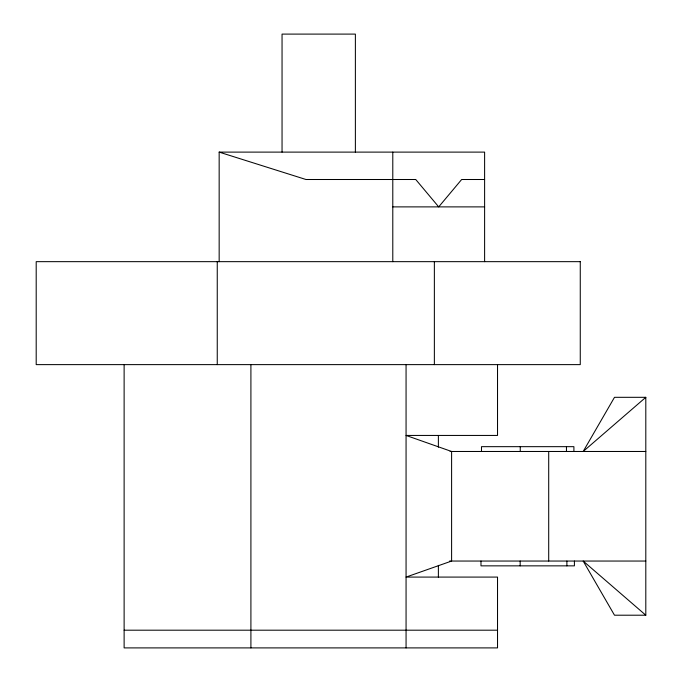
<?xml version="1.0" encoding="UTF-8"?>
<svg xmlns="http://www.w3.org/2000/svg" width="682" height="682" viewBox="0 0 682 682"><rect width="100%" height="100%" fill="white"/><g stroke="black" fill="none" stroke-linecap="round" stroke-linejoin="round"><path stroke-width="1.02" d="M645.803 397.316L583.178 451.475L614.491 397.316L645.803 397.316L645.803 615.207L614.491 615.207L583.178 561.047L645.803 615.207M219.161 261.658L219.161 152.112L484.612 152.112L484.612 261.658M484.612 179.502L461.654 179.502L438.705 206.885L415.747 179.502L305.971 179.502L219.161 152.112M392.789 206.885L484.612 206.885M450.094 451.475L645.803 451.475M449.566 561.047L645.803 561.047M124.124 630.194L497.528 630.194M574.414 561.047L574.414 565.855L480.981 565.855L480.981 561.047M573.903 451.475L573.903 446.667L481.492 446.667L481.492 451.475M566.887 561.047L566.887 565.855M566.461 446.667L566.461 451.475M548.703 451.475L548.703 561.047M520.247 446.667L520.247 451.475M520.17 561.047L520.17 565.855M497.528 364.623L497.528 435.44L406.063 435.44L451.603 451.475L451.603 561.047L406.063 577.083L497.528 577.083L497.528 647.9L124.124 647.9L124.124 364.623M438.381 435.44L438.381 447.153M438.381 565.369L438.381 577.083M434.366 261.658L434.366 364.623M406.063 364.623L406.063 647.9M392.789 152.112L392.789 261.658M355.382 152.112L355.382 34.1L282.05 34.1L282.05 152.112M250.908 364.623L250.908 647.9M217.251 261.658L217.251 364.623M580.263 261.658L36.197 261.658L36.197 364.623L580.263 364.623L580.263 261.658"/></g></svg>
